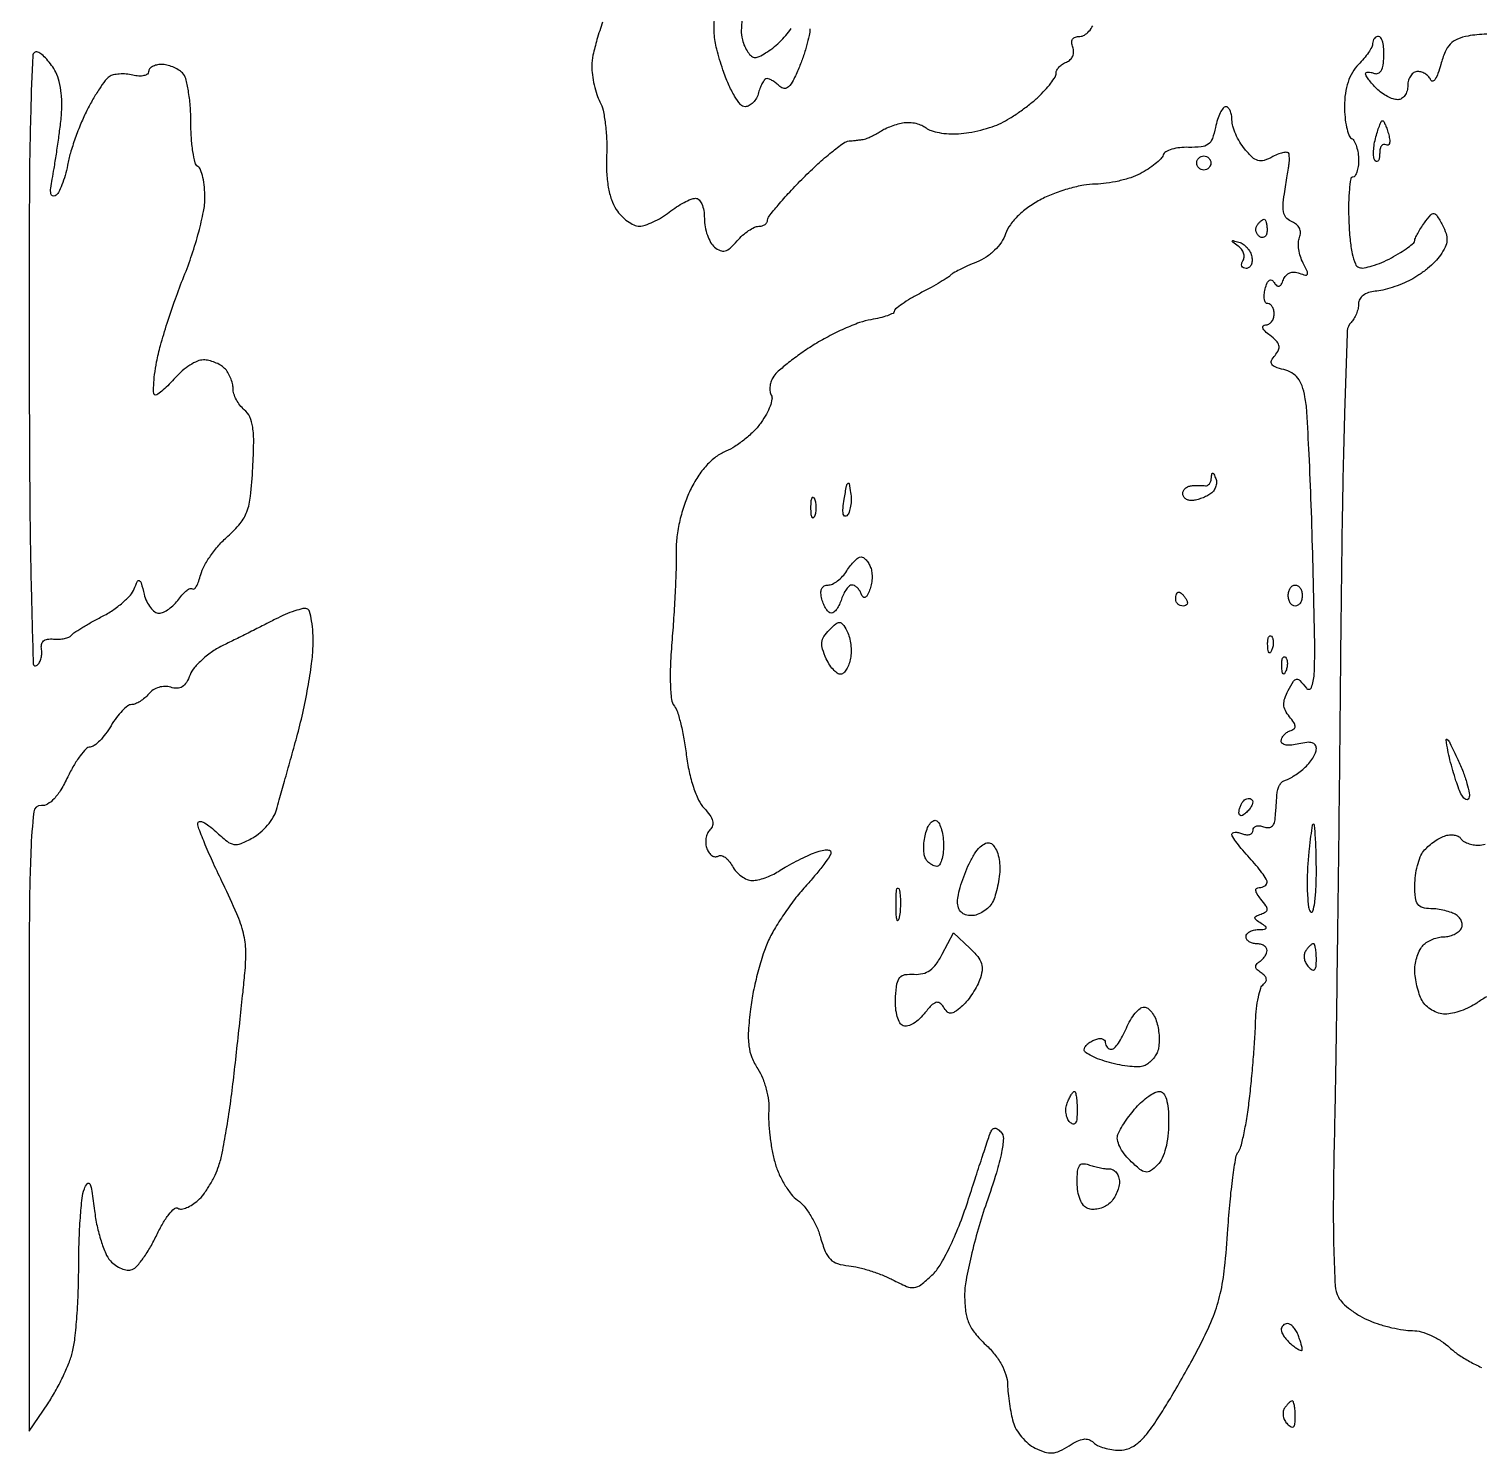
# Model space of a CAD drawing. Extents: x 0 to 102, y 0 to 135.
# Drawn here: x 0 to 17.46, y 99.88 to 117.01 of the extents above; entities that cross this region are included whole.
import ezdxf

# ---------------------------------------------------------------- set-up
doc = ezdxf.new("R2010")
doc.units = 0
doc.header["$MEASUREMENT"] = 0

msp = doc.modelspace()

# ---------------------------------------------------------------- linework, layer by layer
for points in [[(8.578172, 117.176863, 0.018382), (8.566146, 116.992542, 0.068682), (8.578722, 116.877366, 0.04085), (8.606547, 116.79548, 0.052462), (8.645638, 116.726253, 0.062534), (8.689416, 116.678669, 0.177354), (8.731109, 116.6634, 0.11355), (8.781678, 116.675034, 0.026524), (8.858323, 116.717434, 0.026013), (8.943393, 116.776936, 0.02296), (9.025597, 116.847347, 0.0289), (9.100535, 116.926377, 0.031122), (9.163883, 117.011671, 0.032758)], [(6.898541, 117.088432, 0.016281), (6.830128, 116.878934, 0.016465), (6.781899, 116.690173, 0.05436), (6.768, 116.562711, 0.032909), (6.775162, 116.454016, 0.022967), (6.796867, 116.333034, 0.023256), (6.828568, 116.218463, 0.043765), (6.866269, 116.130259, -0.070818), (6.902994, 116.02965, -0.020927), (6.930287, 115.867494, -0.02055), (6.945996, 115.680505, -0.020791), (6.946209, 115.493584, 0.021313), (6.946665, 115.284663, 0.032209), (6.966483, 115.103906, 0.037674), (7.004735, 114.953413, 0.064042), (7.06139, 114.836763, 0.045989), (7.123285, 114.75895, 0.045427), (7.198599, 114.693408, 0.049234), (7.275417, 114.648712, 0.110811), (7.341, 114.634881, 0.077995), (7.411682, 114.646909, 0.02836), (7.506311, 114.684807, 0.0273), (7.606893, 114.738744, 0.029257), (7.6986, 114.8022, -0.021474), (7.787333, 114.865663, -0.023151), (7.879036, 114.919593, -0.023481), (7.961457, 114.958232, -0.093682), (8.01585, 114.969519, -0.208237), (8.057323, 114.952334, -0.088914), (8.091426, 114.901401, -0.064314), (8.114132, 114.823667, -0.038955), (8.1216, 114.727959, 0.044779), (8.130631, 114.627317, 0.040408), (8.157496, 114.526237, 0.042735), (8.196913, 114.439366, 0.091931), (8.243799, 114.383101, 0.072185), (8.312441, 114.341148, 0.169182), (8.371633, 114.33704, 0.120819), (8.433881, 114.371563, 0.028973), (8.516401, 114.457343, -0.032284), (8.581929, 114.524565, -0.034203), (8.654376, 114.581401, -0.036435), (8.723088, 114.621109, -0.113274), (8.774902, 114.633, 0.068007), (8.81622, 114.638646, 0.084572), (8.851246, 114.655151, 0.099734), (8.874668, 114.679651, 0.141962), (8.883, 114.708407, -0.169872), (8.899166, 114.754617, -0.007419), (9.009291, 114.888619, -0.01188), (9.148199, 115.044936, -0.008128), (9.312927, 115.216007, -0.011787), (9.486343, 115.382307, -0.015749), (9.651805, 115.52435, -0.012936), (9.794512, 115.633292, -0.135377), (9.862827, 115.658775, 0.004512), (9.913412, 115.663694, 0.00395), (9.966196, 115.669731, 0.003973), (10.013791, 115.675939, 0.011823), (10.04625, 115.68122, 0.052935), (10.078915, 115.690994, 0.014206), (10.128338, 115.713356, 0.014228), (10.183361, 115.742124, 0.014272), (10.2366, 115.773948, -0.033933), (10.296688, 115.806732, -0.01948), (10.372969, 115.838326, -0.019397), (10.452461, 115.864222, -0.030457), (10.522633, 115.879563, -0.055372), (10.591335, 115.882568, -0.041738), (10.66612, 115.871239, -0.042676), (10.735502, 115.848318, -0.072212), (10.787634, 115.816459, 0.097057), (10.847621, 115.783749, 0.031534), (10.946092, 115.759374, 0.030076), (11.061566, 115.745511, 0.029668), (11.178401, 115.745508, 0.028162), (11.304113, 115.760105, 0.018531), (11.446613, 115.790324, 0.018661), (11.583526, 115.830189, 0.033876), (11.691392, 115.874325, 0.025577), (11.79429, 115.931512, 0.013549), (11.91595, 116.012178, 0.01345), (12.036214, 116.101625, 0.020257), (12.135542, 116.186467, 0.019963), (12.218263, 116.269508, 0.024664), (12.288133, 116.353439, 0.024236), (12.338756, 116.428, 0.13786), (12.3516, 116.4737, -0.123305), (12.360826, 116.510541, -0.064479), (12.388458, 116.549286, -0.058077), (12.429089, 116.583961, -0.056068), (12.477074, 116.608846, 0.098155), (12.522319, 116.637345, 0.103401), (12.552275, 116.680485, 0.101431), (12.562794, 116.732724, 0.090987), (12.552622, 116.787098, -0.072234), (12.540118, 116.842445, -0.164851), (12.55053, 116.883427, -0.171368), (12.58328, 116.908625, -0.079257), (12.637037, 116.9172, 0.136648), (12.69227, 116.932582, 0.073678), (12.74715, 116.977906, 0.064403), (12.793407, 117.044833, 0.057621)], [(9.3906, 117.007139, -0.053551), (9.382006, 116.927125, -0.015089), (9.351623, 116.80518, -0.015028), (9.308704, 116.668568, -0.015331), (9.257913, 116.535699, -0.017251), (9.188732, 116.384964, -0.08401), (9.13339, 116.309443, -0.209999), (9.08206, 116.29031, -0.184088), (9.029493, 116.313867, 0.027434), (8.988596, 116.350507, 0.029555), (8.944899, 116.381478, 0.030893), (8.904563, 116.403291, 0.108921), (8.875947, 116.4096, 0.212041), (8.850717, 116.398397, 0.0481), (8.822119, 116.359897, 0.041736), (8.79506, 116.305191, 0.030043), (8.773887, 116.2404, -0.061041), (8.74822, 116.175707, -0.065751), (8.708181, 116.120903, -0.07401), (8.660489, 116.083829, -0.128965), (8.61234, 116.0712, -0.225994), (8.557126, 116.097499, -0.034921), (8.485528, 116.199519, -0.032605), (8.411664, 116.342463, -0.021405), (8.344816, 116.51535, -0.018508), (8.270781, 116.764232, -0.045752), (8.240348, 116.951997, -0.048939), (8.245563, 117.134555, -0.023945)], [(17.531223, 116.943208, 0.017965), (17.413575, 116.936458, 0.022955), (17.30606, 116.921402, 0.052091), (17.178463, 116.883447, 0.103789), (17.091881, 116.824208, 0.09143), (17.029755, 116.729704, 0.034044), (16.977873, 116.5788, -0.019634), (16.944558, 116.471988, -0.053534), (16.910268, 116.400743, -0.171412), (16.881836, 116.377952, -0.41064), (16.859713, 116.38845, 0.090698), (16.836064, 116.428874, 0.067983), (16.797378, 116.463136, 0.066799), (16.750137, 116.486286, 0.08074), (16.70145, 116.4942, 0.139896), (16.655747, 116.481157, 0.099962), (16.616806, 116.444497, 0.085282), (16.590581, 116.389669, 0.069108), (16.5816, 116.325, -0.069717), (16.572539, 116.260333, -0.085667), (16.546098, 116.205502, -0.100075), (16.50683, 116.168843, -0.138775), (16.460743, 116.1558, -0.083576), (16.404949, 116.165192, -0.037263), (16.336336, 116.194852, -0.035542), (16.266733, 116.237868, -0.040215), (16.206943, 116.288743, -0.015754), (16.156034, 116.342965, -0.020395), (16.113052, 116.395943, -0.018565), (16.081264, 116.442041, -0.142596), (16.074, 116.466994, -0.278639), (16.082456, 116.48099, -0.109772), (16.105064, 116.487129, -0.066972), (16.139202, 116.484142, -0.035973), (16.17975, 116.471912, 0.193407), (16.224857, 116.472691, 0.165424), (16.260579, 116.504482, 0.088793), (16.284298, 116.57184, 0.031102), (16.294508, 116.674361, 0.028233), (16.292705, 116.767413, 0.044967), (16.279586, 116.845866, 0.057032), (16.258346, 116.900706, 0.278736), (16.231058, 116.9172, 0.116009), (16.20342, 116.9107, 0.100482), (16.179885, 116.892349, 0.093214), (16.164087, 116.864908, 0.084315), (16.1586, 116.8326, -0.120635), (16.147982, 116.78923, -0.026952), (16.108897, 116.723149, -0.026473), (16.054168, 116.649785, -0.022886), (15.9894, 116.5788, 0.062806), (15.915881, 116.484063, 0.052493), (15.862817, 116.368241, 0.047141), (15.830832, 116.231953, 0.034089), (15.8202, 116.076193, 0.023552), (15.826397, 115.944705, 0.030444), (15.845051, 115.825365, 0.031293), (15.871992, 115.731143, 0.17067), (15.9048, 115.6905, -0.130646), (15.937329, 115.656096, -0.045439), (15.964549, 115.592912, -0.041396), (15.983153, 115.514588, -0.037634), (15.9894, 115.431707, -0.031321), (15.984439, 115.352596, -0.048456), (15.96937, 115.285861, -0.062062), (15.947421, 115.239584, -0.256393), (15.921214, 115.2252, 0.369905), (15.895077, 115.202799, 0.015221), (15.878703, 115.070532, 0.020162), (15.869786, 114.900547, 0.012146), (15.872248, 114.698672, 0.014713), (15.887019, 114.474887, 0.030701), (15.914271, 114.302416, 0.036819), (15.950692, 114.181121, 0.224601), (15.996714, 114.137062, 0.126689), (16.055117, 114.132984, 0.02767), (16.153916, 114.156916, 0.027139), (16.268352, 114.19833, 0.023128), (16.38408, 114.253912, 0.014136), (16.492168, 114.316126, 0.020643), (16.583327, 114.377402, 0.016825), (16.652759, 114.432043, 0.221101), (16.6662, 114.460952, -0.107417), (16.672835, 114.491482, -0.017244), (16.700206, 114.546378, -0.018385), (16.737642, 114.609723, -0.015212), (16.781964, 114.674377, -0.016966), (16.85726, 114.770341, -0.255103), (16.895486, 114.785257, -0.22805), (16.931497, 114.761871, -0.013751), (16.997229, 114.646773, -0.042075), (17.041143, 114.544983, -0.097538), (17.051777, 114.462839, -0.096311), (17.030505, 114.382147, -0.040329), (16.973402, 114.284778, -0.04352), (16.909519, 114.208624, -0.022703), (16.818, 114.124989, -0.022399), (16.71561, 114.047114, -0.031725), (16.617558, 113.988071, -0.024563), (16.514067, 113.940675, -0.018034), (16.395233, 113.898066, -0.018309), (16.279572, 113.865857, -0.038122), (16.187221, 113.851068, 0.057819), (16.107677, 113.835103, 0.084152), (16.044401, 113.80204, 0.10183), (16.003839, 113.755645, 0.129584), (15.9894, 113.700868, -0.057074), (15.982773, 113.642998, -0.03888), (15.962812, 113.579764, -0.039102), (15.933554, 113.520956, -0.061473), (15.898887, 113.476527, 0.189483), (15.854195, 113.373946, 0.001342), (15.821801, 112.411992, 0.004042), (15.793249, 111.165097, 0.001426), (15.771873, 109.377657, -0.000504), (15.755071, 107.716488, -0.00049), (15.734777, 106.039875, -0.000483), (15.714069, 104.566148, -0.001827), (15.696845, 103.643752, 0.003768), (15.685777, 102.895389, 0.008325), (15.691144, 102.324146, 0.006469), (15.708049, 101.890733, 0.110313), (15.746068, 101.75424, 0.076799), (15.799713, 101.68289, 0.031076), (15.892223, 101.603267, 0.029842), (16.00425, 101.528441, 0.033369), (16.120392, 101.470538, 0.024138), (16.246994, 101.424681, 0.017949), (16.390564, 101.385973, 0.018236), (16.528931, 101.359221, 0.038649), (16.637704, 101.3508, -0.069699), (16.741941, 101.336199, -0.037317), (16.864164, 101.291175, -0.036211), (16.984671, 101.225351, -0.04585), (17.084571, 101.147182, 0.039214), (17.188823, 101.063357, 0.023422), (17.324374, 100.979878, 0.023364), (17.46806, 100.90897, 0.037112)], [(17.527518, 105.364526, 0.024248), (17.41114, 105.291153, -0.039602), (17.324357, 105.240089, -0.028822), (17.220954, 105.196972, -0.029342), (17.117442, 105.167346, -0.05508), (17.031053, 105.1578, -0.076383), (16.951993, 105.169949, -0.057116), (16.871352, 105.205869, -0.057389), (16.801347, 105.258845, -0.079401), (16.753777, 105.321438, -0.040436), (16.720198, 105.398577, -0.023378), (16.691926, 105.495799, -0.02325), (16.672555, 105.596657, -0.035831), (16.6662, 105.685218, -0.044411), (16.673683, 105.769296, -0.036792), (16.696022, 105.85639, -0.038241), (16.728776, 105.933631, -0.077122), (16.76772, 105.98688, -0.060518), (16.817354, 106.025761, -0.039073), (16.882684, 106.058579, -0.038945), (16.9527, 106.080972, -0.057991), (17.016527, 106.0884, 0.05733), (17.077179, 106.095377, 0.050123), (17.137625, 106.11603, 0.052853), (17.188929, 106.146435, 0.094432), (17.221946, 106.182459, 0.123544), (17.235153, 106.224012, 0.099558), (17.228753, 106.27058, 0.089711), (17.203641, 106.315058, 0.078477), (17.163489, 106.350363, 0.055077), (17.105283, 106.378808, 0.026115), (17.025233, 106.402897, 0.025508), (16.937975, 106.419596, 0.03283), (16.85655, 106.425505, -0.064465), (16.757835, 106.438969, -0.179766), (16.70183, 106.478955, -0.124698), (16.6736, 106.557038, -0.024704), (16.6662, 106.70673, -0.033302), (16.673988, 106.823534, -0.029652), (16.697264, 106.942985, -0.030858), (16.7313, 107.047998, -0.07592), (16.77195, 107.117909, -0.039985), (16.823036, 107.171857, -0.026597), (16.88933, 107.225415, -0.026798), (16.959703, 107.270798, -0.046339), (17.023041, 107.299583, -0.057036), (17.082342, 107.312845, -0.065303), (17.140376, 107.311432, -0.075496), (17.188426, 107.296279, -0.141185), (17.218384, 107.269105, 0.115092), (17.249264, 107.238061, 0.049476), (17.301933, 107.211966, 0.045411), (17.36607, 107.19419, 0.044932), (17.432593, 107.1882, 0.087251), (17.511812, 107.20213, 0.16411)]]:
    msp.add_lwpolyline(points, format="xyb")
for points in [[(0.104353, 116.727685, 0.497344), (0.04386, 116.685908, 0.003906), (0.019662, 116.005496, 0.006145), (0.003643, 114.968614, 0.001095), (0.001766, 113.030078, 0.001509), (0.008655, 111.405533, 0.004177), (0.026505, 110.262325, 0.001135), (0.049909, 109.370454, 0.57784), (0.090007, 109.348842, 0.115801), (0.120311, 109.37907, 0.063556), (0.142234, 109.426983, 0.058091), (0.15301, 109.484204, 0.058501), (0.150294, 109.542229, -0.083324), (0.150455, 109.603992, -0.17235), (0.173715, 109.645554, -0.14727), (0.221271, 109.667179, -0.056015), (0.294865, 109.668831, 0.033797), (0.362355, 109.667352, 0.038874), (0.426279, 109.675278, 0.042525), (0.47822, 109.690556, 0.140238), (0.506365, 109.711941, -0.086672), (0.53931, 109.742971, -0.008252), (0.632984, 109.802494, -0.010339), (0.748103, 109.869772, -0.007972), (0.876275, 109.93851, 0.028805), (1.005767, 110.015064, 0.029157), (1.125054, 110.105709, 0.030478), (1.218965, 110.196597, 0.095009), (1.264867, 110.271235, -0.016586), (1.303322, 110.36345, -0.431971), (1.326255, 110.371229, -0.205088), (1.348042, 110.34416, -0.006815), (1.384253, 110.207785, 0.046881), (1.415041, 110.120637, 0.057339), (1.460024, 110.046912, 0.067818), (1.511595, 109.996607, 0.160749), (1.561915, 109.98, 0.108164), (1.616539, 109.991957, 0.046107), (1.681714, 110.029544, 0.042748), (1.746429, 110.084133, 0.043432), (1.800541, 110.148662, -0.029407), (1.849123, 110.210008, -0.049633), (1.897399, 110.254354, -0.068758), (1.938407, 110.277106, -0.296949), (1.964378, 110.271622, 0.396466), (1.986024, 110.270962, 0.080142), (2.012789, 110.303628, 0.046866), (2.040682, 110.363996, 0.023318), (2.065003, 110.444754, -0.065196), (2.104825, 110.54559, -0.027039), (2.182859, 110.669951, -0.02619), (2.282021, 110.795937, -0.03061), (2.389088, 110.904083, 0.036343), (2.540117, 111.06017, 0.086518), (2.62057, 111.199495, 0.061782), (2.663579, 111.385141, 0.011951), (2.691285, 111.729226, 0.01029), (2.702128, 112.031435, 0.040316), (2.689956, 112.217565, 0.069193), (2.654041, 112.34058, 0.114458), (2.58886, 112.426296, -0.054262), (2.537024, 112.47979, -0.042992), (2.493191, 112.547383, -0.044375), (2.463236, 112.618099, -0.078157), (2.4534, 112.680639, 0.059819), (2.445984, 112.742406, 0.039045), (2.423578, 112.810692, 0.038987), (2.390756, 112.874826, 0.058676), (2.35188, 112.92408, 0.062394), (2.301856, 112.962966, 0.03912), (2.235285, 112.995779, 0.038808), (2.163478, 113.018162, 0.056208), (2.097521, 113.0256, 0.101671), (2.025989, 113.010903, 0.038901), (1.935558, 112.963472, 0.036515), (1.842437, 112.895031, 0.037088), (1.760784, 112.8141, -0.014599), (1.686088, 112.733095, -0.01978), (1.613746, 112.664728, -0.017109), (1.550813, 112.613484, -0.163731), (1.518466, 112.6026, -0.403213), (1.498982, 112.621363, -0.019552), (1.49912, 112.719898, -0.022757), (1.510231, 112.848786, -0.013297), (1.534644, 113.001913, -0.022546), (1.580572, 113.198262, -0.008552), (1.661613, 113.467903, -0.00845), (1.759833, 113.758473, -0.010221), (1.862122, 114.027523, 0.015835), (1.958922, 114.291, 0.01502), (2.040717, 114.564725, 0.015162), (2.09839, 114.811019, 0.049966), (2.115, 114.976816, 0.0243), (2.1088, 115.104316, 0.031146), (2.090149, 115.220293, 0.032291), (2.063185, 115.31189, 0.168154), (2.0304, 115.3521, -0.197646), (1.99728, 115.397816, -0.020182), (1.970651, 115.531697, -0.022773), (1.951963, 115.700221, -0.016227), (1.9458, 115.890073, 0.019237), (1.938357, 116.083466, 0.023568), (1.915978, 116.262911, 0.023002), (1.883726, 116.409066, 0.1313), (1.84428, 116.47728, 0.062206), (1.794295, 116.516166, 0.039117), (1.727849, 116.548978, 0.038823), (1.656223, 116.571363, 0.056383), (1.59048, 116.5788, 0.054661), (1.532226, 116.572412, 0.074317), (1.482932, 116.553475, 0.093888), (1.449858, 116.525482, 0.171963), (1.4382, 116.492588, -0.239679), (1.423286, 116.463263, -0.10422), (1.382285, 116.444848, -0.070042), (1.320776, 116.440251, -0.041438), (1.24785, 116.45113, 0.038538), (1.168043, 116.463509, 0.036354), (1.08569, 116.463852, 0.038504), (1.012706, 116.453158, 0.094157), (0.963115, 116.431592, 0.083435), (0.916333, 116.38673, 0.01433), (0.845489, 116.285625, 0.015261), (0.768576, 116.160743, 0.013104), (0.695228, 116.024965, 0.019176), (0.62447, 115.870983, 0.013032), (0.555375, 115.69088, 0.013147), (0.497703, 115.513274, 0.025565), (0.462773, 115.368381, -0.022048), (0.433728, 115.244076, -0.026529), (0.395223, 115.130427, -0.026751), (0.353423, 115.040048, -0.133416), (0.315604, 114.999611, -0.253662), (0.283156, 114.997768, -0.241357), (0.262892, 115.024039, -0.076496), (0.260834, 115.091091, -0.018846), (0.278407, 115.200183, 0.008536), (0.301458, 115.326626, 0.00334), (0.329122, 115.50187, 0.003305), (0.356539, 115.691905, 0.004107), (0.379412, 115.868988, 0.022469), (0.393722, 116.05863, 0.031366), (0.388226, 116.228585, 0.035921), (0.36379, 116.373677, 0.062633), (0.32045, 116.487519, 0.030297), (0.270857, 116.568509, 0.030679), (0.21203, 116.642556, 0.03223), (0.152986, 116.700229, 0.097957)], [(14.392575, 116.0712, 0.236685), (14.360773, 116.055252, 0.044767), (14.325711, 115.998281, 0.039257), (14.293316, 115.918047, 0.026974), (14.268903, 115.822967, -0.037554), (14.231206, 115.688053, -0.147016), (14.180153, 115.61941, -0.136881), (14.097459, 115.587592, -0.030923), (13.945528, 115.582516, 0.034476), (13.8383, 115.578171, 0.045431), (13.742442, 115.558717, 0.052918), (13.670109, 115.528411, 0.188834), (13.638556, 115.490569, -0.113232), (13.610172, 115.443986, -0.028256), (13.544004, 115.383382, -0.027418), (13.458415, 115.320947, -0.024544), (13.363358, 115.26572, -0.039719), (13.249194, 115.217741, -0.022661), (13.105029, 115.177354, -0.022519), (12.955332, 115.149681, -0.034455), (12.823706, 115.1406, 0.046262), (12.684678, 115.127709, 0.022414), (12.51064, 115.087008, 0.022011), (12.331792, 115.028023, 0.029484), (12.175988, 114.958158, 0.032319), (12.025589, 114.866958, 0.039188), (11.898217, 114.76225, 0.043585), (11.801804, 114.651721, 0.073821), (11.744892, 114.543148, -0.06537), (11.693208, 114.44038, -0.050519), (11.612601, 114.344191, -0.048436), (11.510325, 114.262233, -0.048682), (11.394359, 114.201642, 0.009044), (11.28808, 114.156423, 0.011443), (11.191628, 114.110632, 0.009599), (11.112947, 114.069135, 0.085964), (11.0826, 114.044793, -0.071771), (11.051407, 114.018293, -0.005817), (10.959533, 113.962052, -0.007737), (10.847642, 113.897659, -0.005869), (10.72305, 113.830402, 0.012535), (10.601489, 113.762673, 0.018645), (10.498992, 113.696878, 0.014054), (10.419822, 113.638414, 0.230618), (10.4058, 113.609631, -0.288893), (10.390891, 113.585981, -0.026062), (10.323291, 113.557898, -0.027514), (10.232561, 113.531157, -0.017683), (10.124919, 113.509758, 0.046748), (9.988573, 113.474317, 0.017435), (9.804823, 113.400371, 0.017098), (9.608912, 113.305335, 0.019834), (9.429659, 113.201385, 0.012801), (9.265827, 113.091507, 0.014932), (9.11623, 112.978668, 0.013975), (8.996023, 112.876585, 0.082335), (8.944561, 112.812227, 0.054507), (8.921389, 112.757619, 0.051279), (8.909958, 112.698156, 0.055147), (8.911213, 112.642926, 0.105557), (8.926071, 112.601353, -0.186956), (8.935065, 112.553007, -0.041718), (8.912328, 112.470567, -0.037836), (8.868105, 112.373663, -0.02876), (8.805945, 112.274796, -0.040324), (8.721532, 112.174452, -0.026657), (8.609968, 112.073092, -0.026839), (8.490145, 111.985628, -0.046077), (8.38082, 111.928045, 0.06357), (8.261329, 111.859682, 0.045898), (8.14767, 111.75624, 0.041141), (8.043228, 111.62124, 0.031357), (7.951374, 111.458381, 0.031658), (7.881441, 111.287055, 0.024509), (7.826645, 111.093026, 0.024848), (7.791986, 110.898759, 0.037426), (7.783042, 110.727059, -0.013134), (7.782386, 110.539563, -0.004318), (7.771794, 110.263861, -0.004298), (7.754762, 109.95802, -0.004853), (7.733036, 109.664675, 0.010154), (7.714071, 109.365608, 0.019392), (7.71305, 109.124888, 0.020238), (7.726744, 108.942662, 0.140702), (7.760804, 108.860975, -0.093212), (7.79763, 108.791722, -0.015366), (7.838506, 108.64523, -0.016427), (7.876073, 108.467699, -0.013857), (7.90439, 108.277727, 0.023087), (7.938492, 108.074703, 0.027446), (7.989843, 107.887312, 0.030025), (8.052189, 107.732285, 0.077057), (8.119874, 107.632542, -0.032658), (8.187477, 107.549748, -0.090338), (8.219349, 107.481917, -0.136548), (8.218639, 107.424434, -0.126069), (8.188512, 107.373552, 0.094081), (8.158259, 107.329121, 0.062888), (8.140938, 107.269906, 0.06054), (8.138493, 107.205635, 0.070994), (8.152069, 107.146224, 0.062657), (8.178328, 107.097178, 0.093535), (8.213235, 107.063495, 0.121522), (8.250966, 107.050183, 0.164174), (8.285958, 107.058307, -0.201299), (8.323869, 107.064281, -0.093277), (8.370103, 107.043244, -0.069705), (8.417634, 106.998767, -0.047032), (8.458732, 106.936769, 0.060458), (8.504805, 106.871152, 0.053973), (8.566879, 106.815599, 0.057177), (8.634783, 106.777799, 0.098748), (8.697953, 106.7652, 0.056556), (8.766353, 106.772962, 0.027393), (8.851073, 106.797392, 0.026753), (8.93753, 106.832833, 0.034658), (9.012226, 106.874791, -0.016447), (9.092689, 106.923925, -0.007998), (9.198422, 106.981593, -0.007923), (9.310489, 107.038164, -0.011333), (9.41175, 107.084478, -0.02696), (9.500999, 107.117298, -0.051078), (9.576059, 107.132234, -0.081744), (9.626796, 107.128739, -0.347813), (9.6444, 107.106494, -0.148277), (9.630499, 107.06065, -0.01206), (9.557445, 106.956776, -0.015386), (9.461768, 106.835471, -0.011213), (9.348382, 106.706458, 0.021105), (9.223479, 106.558541, 0.014132), (9.092848, 106.37967, 0.014245), (8.975921, 106.198854, 0.027065), (8.894164, 106.0461, 0.030543), (8.82918, 105.88161, 0.014476), (8.764794, 105.662839, 0.014287), (8.710447, 105.429365, 0.019617), (8.675911, 105.216581, 0.014747), (8.651611, 104.95372, 0.046615), (8.656993, 104.777138, 0.063681), (8.692997, 104.636621, 0.050575), (8.765272, 104.497481, -0.050259), (8.821169, 104.390038, -0.03144), (8.865327, 104.25517, -0.031385), (8.892336, 104.115344, -0.048843), (8.89607, 103.992736, 0.030532), (8.895277, 103.862893, 0.015298), (8.909302, 103.699309, 0.01513), (8.934208, 103.530376, 0.021603), (8.967254, 103.382483, 0.037011), (9.015345, 103.245234, 0.031472), (9.085423, 103.10861, 0.032683), (9.165531, 102.992067, 0.073191), (9.243429, 102.918452, -0.069759), (9.321232, 102.845927, -0.032586), (9.401021, 102.733225, -0.031493), (9.470651, 102.602031, -0.03822), (9.518195, 102.471205, 0.027197), (9.575417, 102.302245, 0.10096), (9.636923, 102.208811, 0.123119), (9.723, 102.156934, 0.050017), (9.858143, 102.1299, -0.034475), (9.973999, 102.110442, -0.01779), (10.115679, 102.071093, -0.017598), (10.259144, 102.020074, -0.025421), (10.381611, 101.964249, 0.018138), (10.553883, 101.882671, 0.129271), (10.644374, 101.869099, 0.139885), (10.726438, 101.902469, 0.022506), (10.858874, 102.016114, 0.071047), (10.955563, 102.136973, 0.020213), (11.06955, 102.349408, 0.019127), (11.184743, 102.611708, 0.015519), (11.288503, 102.900866, -0.000315), (11.377427, 103.174584, -0.000413), (11.459085, 103.424693, -0.000303), (11.527837, 103.634259, -0.003871), (11.554264, 103.712597, -0.056243), (11.578553, 103.763466, -0.203418), (11.60731, 103.783634, -0.1982), (11.642345, 103.777219, -0.053297), (11.687262, 103.740978, -0.213095), (11.717905, 103.660904, -0.036172), (11.696732, 103.49473, -0.025681), (11.634212, 103.250285, -0.00789), (11.515288, 102.888425, 0.012793), (11.414426, 102.571065, 0.01254), (11.3292, 102.246851, 0.012517), (11.268758, 101.958967, 0.045509), (11.2518, 101.773035, 0.031771), (11.263914, 101.582588, 0.069693), (11.302249, 101.441994, 0.070498), (11.377406, 101.318338, 0.03315), (11.5056, 101.1816, -0.036), (11.612511, 101.066255, -0.04348), (11.694468, 100.943477, -0.047825), (11.747465, 100.820234, -0.068999), (11.767833, 100.703508, 0.017176), (11.775305, 100.595898, 0.010941), (11.791023, 100.471367, 0.010991), (11.811826, 100.349757, 0.020009), (11.834937, 100.251677, 0.065621), (11.872515, 100.163409, 0.042105), (11.937092, 100.072511, 0.041786), (12.016871, 99.992729, 0.059922), (12.100307, 99.937803, 0.038058), (12.21582, 99.890805, 0.095245), (12.305819, 99.879915, 0.092892), (12.39481, 99.903089, 0.035023), (12.507546, 99.966152, -0.029882), (12.606625, 100.02292, -0.082306), (12.683372, 100.04635, -0.119652), (12.745951, 100.039685, -0.110729), (12.800564, 100.005076, 0.087491), (12.851302, 99.969549, 0.036523), (12.929644, 99.939765, 0.034712), (13.02023, 99.919423, 0.037894), (13.110126, 99.9126, 0.092307), (13.228807, 99.934698, 0.082664), (13.336773, 99.998413, 0.055578), (13.4499, 100.117041, 0.018276), (13.589073, 100.31445, 0.009806), (13.707767, 100.504649, 0.005033), (13.849405, 100.747364, 0.004999), (13.990265, 101.000269, 0.007511), (14.107589, 101.2239, 0.022927), (14.243256, 101.525836, 0.037517), (14.326495, 101.793554, 0.030464), (14.378925, 102.107373, 0.010122), (14.418246, 102.572234, -0.007247), (14.444141, 102.900855, -0.010257), (14.477417, 103.192401, -0.006714), (14.513319, 103.433899, -0.128634), (14.543846, 103.502834, 0.10597), (14.575069, 103.565602, 0.010887), (14.612826, 103.727835, 0.013183), (14.648891, 103.925443, 0.010165), (14.678128, 104.1426, 0.004909), (14.702935, 104.380994, 0.003728), (14.725614, 104.642798, 0.003769), (14.743208, 104.888744, 0.008785), (14.751756, 105.0732, -0.0201), (14.762141, 105.223616, -0.025696), (14.784337, 105.360708, -0.025157), (14.813766, 105.470367, -0.154922), (14.8473, 105.51735, 0.107344), (14.874789, 105.549111, 0.180852), (14.879705, 105.583568, 0.139812), (14.860421, 105.619382, 0.05662), (14.817118, 105.654825, -0.045008), (14.769636, 105.691885, -0.16628), (14.752037, 105.724997, -0.217547), (14.760639, 105.75615, -0.080017), (14.795968, 105.786718, 0.055383), (14.831784, 105.814758, 0.04954), (14.862096, 105.850972, 0.052549), (14.882782, 105.889485, 0.097283), (14.8896, 105.924193, 0.156819), (14.879837, 105.954555, 0.097386), (14.852323, 105.980415, 0.079459), (14.811226, 105.997872, 0.06085), (14.7627, 106.0038, -0.064853), (14.714186, 106.010119, -0.082425), (14.673077, 106.028651, -0.098894), (14.645577, 106.056137, -0.148195), (14.6358, 106.0884, -0.169824), (14.647125, 106.120781, -0.09332), (14.67929, 106.148529, -0.074289), (14.727216, 106.167528, -0.055145), (14.78385, 106.174295, 0.015246), (14.858773, 106.177237, 0.278496), (14.877506, 106.190413, 0.3487), (14.872322, 106.210186, 0.019656), (14.816577, 106.248655, -0.020024), (14.755982, 106.290536, -0.235721), (14.743555, 106.315431, -0.291299), (14.757091, 106.336694, -0.028146), (14.816577, 106.360501, 0.059789), (14.872328, 106.387011, 0.25851), (14.889333, 106.418022, 0.152841), (14.87553, 106.461451, 0.01976), (14.815791, 106.539942, -0.026659), (14.770302, 106.601453, -0.108984), (14.753762, 106.644561, -0.268914), (14.763754, 106.669861, -0.16889), (14.794641, 106.6806, 0.065936), (14.830942, 106.685408, 0.083181), (14.861706, 106.699492, 0.099215), (14.882282, 106.720388, 0.146002), (14.8896, 106.744914, 0.142833), (14.878875, 106.781692, 0.014677), (14.827472, 106.857339, 0.017351), (14.759102, 106.94527, 0.01302), (14.6781, 107.037322, -0.011168), (14.597087, 107.128702, -0.015359), (14.528728, 107.214582, -0.011987), (14.476488, 107.28813, -0.149505), (14.4666, 107.320459, -0.276054), (14.476771, 107.337478, -0.111316), (14.503877, 107.345029, -0.067819), (14.544843, 107.34152, -0.036397), (14.5935, 107.326806, 0.062927), (14.642061, 107.314886, 0.109632), (14.683123, 107.319145, 0.151303), (14.710114, 107.338499, 0.163532), (14.7204, 107.369106, -0.163532), (14.730686, 107.399714, -0.151303), (14.757677, 107.419068, -0.109632), (14.798739, 107.423327, -0.062927), (14.8473, 107.411406, 0.08626), (14.901551, 107.40073, 0.158458), (14.944233, 107.413564, 0.148274), (14.973062, 107.449952, 0.072544), (14.986726, 107.508105, 0.002143), (14.992148, 107.574364, 0.001253), (14.998106, 107.653799, 0.001253), (15.00367, 107.733331, 0.002127), (15.007876, 107.799912, -0.053176), (15.01746, 107.857438, -0.059528), (15.038818, 107.909359, -0.068074), (15.068084, 107.94825, -0.138671), (15.1011, 107.966899, 0.063542), (15.143398, 107.983086, 0.018039), (15.204338, 108.018667, 0.017862), (15.270859, 108.064204, 0.018028), (15.33375, 108.114239, 0.038484), (15.3904, 108.170847, 0.037385), (15.43831, 108.235994, 0.039833), (15.471456, 108.2997, 0.100365), (15.4818, 108.350713, 0.158456), (15.467395, 108.395025, 0.171809), (15.43011, 108.420638, 0.096489), (15.365528, 108.425115, 0.030696), (15.2703, 108.40734, -0.033833), (15.186181, 108.392184, -0.067188), (15.118585, 108.393776, -0.108106), (15.074901, 108.410876, -0.250639), (15.0588, 108.440979, -0.108866), (15.066691, 108.476791, -0.069899), (15.089864, 108.512681, -0.065146), (15.124123, 108.543204, -0.068361), (15.16455, 108.563292, 0.081354), (15.210919, 108.587847, 0.2436), (15.225846, 108.619265, 0.140489), (15.211576, 108.663283, 0.024336), (15.158679, 108.734134, -0.054926), (15.109165, 108.80967, -0.106643), (15.090843, 108.879102, -0.09596), (15.101962, 108.954819, -0.038583), (15.144245, 109.050978, -0.015259), (15.208126, 109.162056, -0.22817), (15.244777, 109.185533, -0.244437), (15.284414, 109.170685, -0.017411), (15.362568, 109.077536, 0.580812), (15.422093, 109.086219, 0.080946), (15.455346, 109.2407, 0.017316), (15.461767, 109.645723, 0.001729), (15.440223, 110.6145, 0.00243), (15.419802, 111.282665, 0.003222), (15.394346, 111.890473, 0.002303), (15.367394, 112.399426, 0.03191), (15.345107, 112.582238, 0.039425), (15.309689, 112.713308, 0.080473), (15.258425, 112.806409, 0.094106), (15.186471, 112.869417, 0.071533), (15.089263, 112.90923, -0.025027), (14.985763, 112.940788, -0.17042), (14.944977, 112.974012, -0.258489), (14.943106, 113.016786, -0.057696), (14.98448, 113.080286, 0.065408), (15.025778, 113.145853, 0.171578), (15.030794, 113.200449, 0.134756), (14.99997, 113.254771, 0.034727), (14.923303, 113.321654, -0.028079), (14.866206, 113.370144, -0.099038), (14.838634, 113.409329, -0.293446), (14.842467, 113.433832, -0.207751), (14.86845, 113.445909, 0.11819), (14.908792, 113.456673, 0.097897), (14.943136, 113.485087, 0.089983), (14.966208, 113.526827, 0.081549), (14.9742, 113.5755, 0.058511), (14.968501, 113.624034, 0.077596), (14.951675, 113.665123, 0.096244), (14.926769, 113.692651, 0.162267), (14.89752, 113.7024, -0.252582), (14.871928, 113.716209, -0.102751), (14.856912, 113.754203, -0.067752), (14.854843, 113.811173, -0.039217), (14.866957, 113.878752, -0.029908), (14.89057, 113.951074, -0.143332), (14.91689, 113.98498, -0.306963), (14.944938, 113.98583, -0.113449), (14.974164, 113.956258, 0.065196), (15.005105, 113.918291, 0.268529), (15.032855, 113.911731, 0.193767), (15.059286, 113.932902, 0.036579), (15.086124, 113.98998, -0.087967), (15.11686, 114.041037, -0.115889), (15.160865, 114.07263, -0.111997), (15.215541, 114.081952, -0.078211), (15.276939, 114.068846, 0.02763), (15.351336, 114.044919, 0.384436), (15.374362, 114.056852, 0.203689), (15.372841, 114.091996, 0.011569), (15.322745, 114.191043, -0.047479), (15.290473, 114.268122, -0.040484), (15.271175, 114.35414, -0.042373), (15.266667, 114.435892, -0.084399), (15.279381, 114.499258, 0.091749), (15.290036, 114.556693, 0.111692), (15.278018, 114.609929, 0.108339), (15.24381, 114.653976, 0.082243), (15.190915, 114.685005, -0.107569), (15.127639, 114.726527, -0.126323), (15.091811, 114.788461, -0.082344), (15.081666, 114.88132, -0.025532), (15.096657, 115.021478, -0.000125), (15.114679, 115.134694, -0.000151), (15.131628, 115.24079, -0.000127), (15.14594, 115.330062, -0.001053), (15.152538, 115.370609, 0.024565), (15.155996, 115.400728, 0.014639), (15.157292, 115.436799, 0.014637), (15.156475, 115.472902, 0.024452), (15.153418, 115.503127, 0.325593), (15.135695, 115.52107, 0.081931), (15.092093, 115.521006, 0.052859), (15.030264, 115.503856, 0.028807), (14.958719, 115.470715, -0.044077), (14.853917, 115.425997, -0.145486), (14.779633, 115.424046, -0.127221), (14.710427, 115.463282, -0.030331), (14.620319, 115.56171, -0.036018), (14.561483, 115.646132, -0.030624), (14.511755, 115.74273, -0.031773), (14.477403, 115.836643, -0.071909), (14.4666, 115.911372, 0.044362), (14.461161, 115.972554, 0.06419), (14.444855, 116.024251, 0.084032), (14.420865, 116.05921, 0.203157)], [(16.277245, 115.902, -0.273417), (16.291547, 115.893547, -0.021441), (16.312019, 115.852263, -0.02446), (16.333143, 115.797567, -0.015969), (16.352343, 115.732683, -0.033809), (16.364135, 115.670767, -0.095442), (16.361081, 115.62703, -0.238295), (16.344625, 115.608564, -0.236417), (16.31991, 115.610776, 0.182691), (16.290879, 115.616425, 0.187222), (16.265734, 115.601374, 0.11354), (16.248715, 115.564764, 0.052307), (16.2432, 115.512193, -0.034266), (16.239594, 115.459634, -0.093809), (16.22779, 115.424496, -0.227886), (16.210438, 115.412329, -0.241752), (16.19074, 115.41866, -0.163869), (16.173882, 115.452639, -0.035443), (16.169573, 115.518996, -0.03342), (16.175501, 115.600233, -0.026571), (16.192352, 115.68656, -0.01261), (16.215304, 115.769133, -0.019757), (16.239594, 115.838715, -0.014727), (16.262742, 115.89274, -0.292034)], [(14.1282, 115.479, -0.099038), (14.160487, 115.472541, -0.097945), (14.187949, 115.454149, -0.097945), (14.206341, 115.426687, -0.099038), (14.2128, 115.3944, -0.099038), (14.206341, 115.362113, -0.097945), (14.187949, 115.334651, -0.097945), (14.160487, 115.316259, -0.099038), (14.1282, 115.3098, -0.099038), (14.095913, 115.316259, -0.097945), (14.068451, 115.334651, -0.097945), (14.050059, 115.362113, -0.099038), (14.0436, 115.3944, -0.099038), (14.050059, 115.426687, -0.097945), (14.068451, 115.454149, -0.097945), (14.095913, 115.472541, -0.099038)], [(14.852293, 114.7176, -0.279105), (14.866686, 114.708887, -0.051652), (14.878641, 114.678856, -0.042195), (14.886894, 114.636246, -0.026751), (14.8896, 114.585707, -0.067432), (14.883288, 114.539117, -0.140899), (14.864343, 114.508167, -0.190788), (14.836272, 114.497456, -0.136093), (14.80362, 114.506953, -0.090427), (14.774494, 114.533225, -0.095498), (14.757194, 114.567616, -0.099685), (14.754333, 114.604727, -0.108373), (14.766313, 114.638846, -0.031646), (14.787688, 114.668988, -0.037297), (14.811647, 114.694466, -0.040575), (14.834662, 114.712345, -0.145859)], [(14.5512, 114.44208, -0.086271), (14.601769, 114.418378, -0.06), (14.648858, 114.376213, -0.058792), (14.685548, 114.32295, -0.073682), (14.705453, 114.26644, -0.065044), (14.708783, 114.212505, -0.096182), (14.696631, 114.16683, -0.123091), (14.671299, 114.136556, -0.158585), (14.63701, 114.1254, -0.114937), (14.60514, 114.132824, -0.185115), (14.586431, 114.15303, -0.156468), (14.58428, 114.1835, -0.078566), (14.599346, 114.219459, 0.125085), (14.612597, 114.261594, 0.094557), (14.606153, 114.309852, 0.084768), (14.58106, 114.35685, 0.075314), (14.540889, 114.395099, -0.004935), (14.475857, 114.441567, -0.297476), (14.470994, 114.454401, -0.421522), (14.480593, 114.460378, -0.006313)], [(14.27209, 111.598766, -0.10228), (14.280853, 111.549079, -0.08166), (14.270437, 111.495573, -0.078758), (14.242837, 111.446508, -0.084334), (14.201961, 111.409711, -0.034263), (14.149781, 111.381464, -0.025593), (14.088929, 111.357407, -0.026104), (14.028978, 111.340614, -0.052214), (13.98015, 111.334895, -0.078662), (13.939754, 111.340784, -0.091624), (13.905464, 111.358832, -0.102154), (13.88255, 111.386038, -0.124732), (13.8744, 111.4182, -0.12028), (13.882468, 111.451253, -0.090768), (13.905464, 111.480892, -0.082669), (13.939747, 111.502622, -0.076528), (13.98015, 111.512818, -0.012922), (14.025288, 111.51592, -0.010693), (14.073474, 111.516951, -0.01084), (14.117715, 111.515992, -0.028319), (14.14935, 111.512818, 0.168578), (14.174044, 111.517246, 0.107188), (14.196124, 111.536807, 0.083566), (14.212216, 111.568844, 0.058988), (14.219479, 111.60855, -0.02286), (14.224525, 111.654748, -0.422844), (14.235361, 111.662422, -0.243164), (14.249466, 111.651453, -0.013595)], [(9.881047, 111.429593, -0.039733), (9.887363, 111.347299, -0.040388), (9.880513, 111.265501, -0.043618), (9.862598, 111.195767, -0.112154), (9.835025, 111.151985, -0.318785), (9.808941, 111.147556, -0.246244), (9.791234, 111.171393, -0.063014), (9.789113, 111.241682, -0.01715), (9.803546, 111.352092, -0.003467), (9.831297, 111.512579, -0.152988), (9.846912, 111.542443, -0.599836), (9.861839, 111.537904, -0.009743)], [(9.446629, 111.35475, -0.057986), (9.459855, 111.306527, -0.037979), (9.464231, 111.249, -0.037979), (9.459855, 111.191473, -0.057986), (9.446629, 111.14325, -0.174857), (9.430785, 111.125536, -0.447206), (9.416493, 111.130692, -0.078554), (9.406597, 111.173584, -0.017491), (9.403958, 111.249, -0.017491), (9.406597, 111.324416, -0.078554), (9.416493, 111.367308, -0.447206), (9.430785, 111.372464, -0.174857)], [(10.005805, 110.6568, -0.151489), (10.034945, 110.647764, -0.057708), (10.067361, 110.619523, -0.050326), (10.097829, 110.578454, -0.04285), (10.121406, 110.5299, -0.065577), (10.135643, 110.470555, -0.037498), (10.13782, 110.396787, -0.036772), (10.128755, 110.320944, -0.049921), (10.108902, 110.25495, -0.027464), (10.079041, 110.192642, -0.16942), (10.053028, 110.169206, -0.334926), (10.029483, 110.175185, -0.079733), (10.0082, 110.21265, 0.055401), (9.98775, 110.253092, 0.058148), (9.959198, 110.287336, 0.064863), (9.927257, 110.310628, 0.125788), (9.896851, 110.3184, 0.180753), (9.865506, 110.306686, 0.054335), (9.830333, 110.268698, 0.046648), (9.79714, 110.213964, 0.036163), (9.7713, 110.1492, -0.034745), (9.745671, 110.084431, -0.045356), (9.713095, 110.029702, -0.052656), (9.678811, 109.991606, -0.18528), (9.648566, 109.98, -0.191138), (9.618956, 109.991749, -0.056409), (9.586815, 110.029702, -0.047691), (9.557296, 110.08443, -0.035906), (9.535287, 110.1492, -0.047966), (9.523528, 110.222105, -0.119673), (9.532817, 110.274904, -0.168938), (9.562223, 110.306654, -0.122863), (9.609303, 110.3184, 0.112683), (9.662217, 110.330478, 0.049599), (9.723866, 110.368102, 0.04565), (9.784051, 110.42287, 0.045783), (9.833233, 110.4876, -0.026352), (9.878596, 110.552375, -0.03292), (9.927514, 110.607097, -0.034782), (9.973219, 110.646065, -0.160472)], [(13.827107, 110.2338, -0.151918), (13.844935, 110.228255, -0.038439), (13.868814, 110.208949, -0.035638), (13.893943, 110.181583, -0.029505), (13.9167, 110.1492, -0.082592), (13.929941, 110.116874, -0.161196), (13.927309, 110.089451, -0.182303), (13.909421, 110.071223, -0.108972), (13.879393, 110.0646, -0.093332), (13.845193, 110.07104, -0.09642), (13.816118, 110.089451, -0.099167), (13.796658, 110.11692, -0.105053), (13.7898, 110.1492, -0.042167), (13.792536, 110.181589, -0.061769), (13.800759, 110.208949, -0.081139), (13.812841, 110.227501, -0.210953)], [(15.228, 110.3184, -0.148195), (15.260263, 110.308623, -0.098894), (15.287749, 110.281123, -0.082425), (15.306281, 110.240014, -0.064853), (15.3126, 110.1915, -0.064853), (15.306281, 110.142986, -0.082425), (15.287749, 110.101877, -0.098894), (15.260263, 110.074377, -0.148195), (15.228, 110.0646, -0.148195), (15.195737, 110.074377, -0.098894), (15.168251, 110.101877, -0.082425), (15.149719, 110.142986, -0.064853), (15.1434, 110.1915, -0.064853), (15.149719, 110.240014, -0.082425), (15.168251, 110.281123, -0.098894), (15.195737, 110.308623, -0.148195)], [(3.3417, 110.032617, 0.13922), (3.291854, 110.034686, 0.021106), (3.194972, 110.007101, 0.022279), (3.080571, 109.963498, 0.017626), (2.961, 109.906629, -0.002294), (2.824133, 109.83631, -0.001261), (2.656043, 109.751454, -0.001257), (2.485066, 109.666219, -0.002014), (2.338648, 109.594419, 0.035791), (2.208215, 109.519141, 0.032963), (2.086006, 109.424119, 0.034602), (1.98854, 109.324569, 0.085791), (1.936732, 109.23705, -0.045528), (1.89286, 109.14722, -0.114468), (1.842281, 109.095397, -0.138767), (1.780648, 109.076748, -0.081526), (1.703878, 109.08793, 0.080089), (1.634094, 109.098298, 0.069623), (1.560949, 109.087141, 0.069295), (1.493359, 109.056245, 0.077894), (1.439785, 109.00901, -0.040619), (1.391618, 108.959724, -0.038803), (1.335409, 108.918038, -0.041352), (1.279858, 108.889266, -0.099132), (1.234582, 108.8802, 0.16497), (1.187031, 108.864072, 0.035644), (1.121117, 108.805646, 0.03357), (1.050967, 108.723564, 0.026631), (0.986357, 108.6264, -0.026812), (0.921551, 108.529015, -0.033223), (0.850815, 108.446253, -0.035206), (0.784078, 108.386915, -0.157802), (0.735467, 108.369534, 0.197506), (0.686339, 108.347575, 0.029022), (0.614457, 108.262652, 0.029087), (0.537473, 108.146735, 0.021237), (0.4653, 108.009984, -0.024537), (0.382994, 107.856495, -0.0507), (0.301507, 107.74764, -0.070324), (0.22259, 107.682973, -0.1576), (0.14805, 107.66525, 0.406477), (0.056167, 107.588958, 0.016572), (0.021915, 107.117631, 0.00913), (0.003361, 106.240263, 0.000721), (0, 103.909894), (0, 100.142789), (0.224394, 100.471844, 0.022119), (0.315773, 100.61947, 0.016021), (0.404751, 100.791219, 0.016238), (0.478856, 100.960108, 0.03366), (0.523267, 101.097, 0.034894), (0.552063, 101.258301, 0.008865), (0.575756, 101.523304, 0.008995), (0.59204, 101.827671, 0.008994), (0.597365, 102.132447, -0.008485), (0.602247, 102.429115, -0.010054), (0.617249, 102.709089, -0.009008), (0.638843, 102.944038, -0.061237), (0.665589, 103.057252, -0.086739), (0.701703, 103.119262, -0.549339), (0.731124, 103.115288, -0.072688), (0.756736, 103.028423, -0.00593), (0.787486, 102.792752, 0.023497), (0.818, 102.609353, 0.023772), (0.865501, 102.430352, 0.024399), (0.921684, 102.279126, 0.082955), (0.978237, 102.190903, 0.055904), (1.040001, 102.136343, 0.057877), (1.11163, 102.097563, 0.064243), (1.18189, 102.079451, 0.123215), (1.239311, 102.086446, 0.122492), (1.297842, 102.127369, 0.024335), (1.377601, 102.228419, 0.024426), (1.460977, 102.358301, 0.020612), (1.5365, 102.503147, -0.021873), (1.608873, 102.641102, -0.036527), (1.68285, 102.749256, -0.043145), (1.748829, 102.81879, -0.331104), (1.790969, 102.82242, 0.174972), (1.833385, 102.813506, 0.059291), (1.895301, 102.829827, 0.050325), (1.96509, 102.865873, 0.039582), (2.032546, 102.917842, 0.049252), (2.100538, 102.992784, 0.024248), (2.172198, 103.099835, 0.023793), (2.236449, 103.219188, 0.031882), (2.282315, 103.333189, 0.031409), (2.322373, 103.486245, 0.006612), (2.371881, 103.758383, 0.006905), (2.420851, 104.076113, 0.006495), (2.462123, 104.401609, 0.000861), (2.500011, 104.740272, 0.000734), (2.538833, 105.097586, 0.000739), (2.573194, 105.422761, 0.002098), (2.595863, 105.649606, 0.028309), (2.606265, 105.917504, 0.055285), (2.578963, 106.129207, 0.042675), (2.500519, 106.362776, 0.011097), (2.33464, 106.723039, -0.00612), (2.2181, 106.969653, -0.008402), (2.119771, 107.194403, -0.005775), (2.043105, 107.384107, -0.093398), (2.0304, 107.45153, -0.383), (2.049578, 107.472894, -0.13459), (2.093867, 107.465754, -0.057446), (2.163412, 107.423861, -0.024316), (2.246459, 107.353117, 0.020429), (2.381266, 107.236462, 0.126547), (2.464145, 107.199379, 0.142665), (2.549726, 107.209216, 0.028408), (2.689492, 107.277537, 0.050562), (2.780747, 107.341658, 0.037938), (2.867268, 107.428871, 0.038798), (2.936736, 107.524545, 0.068356), (2.975957, 107.613817, 0.001226), (3.009827, 107.733854, 0.000221), (3.072224, 107.95747, 0.000238), (3.145063, 108.219436, 0.000215), (3.220132, 108.490374, 0.012709), (3.291632, 108.777028, 0.010447), (3.35372, 109.086279, 0.010589), (3.398812, 109.372864, 0.027386), (3.415558, 109.581402, 0.018867), (3.413528, 109.745627, 0.028047), (3.398293, 109.88858, 0.02696), (3.374139, 109.99858, 0.250712)], [(9.832738, 109.773597, -0.056864), (9.86018, 109.708072, -0.031883), (9.878984, 109.623684, -0.031401), (9.887242, 109.534877, -0.044091), (9.882615, 109.455444, -0.040289), (9.866143, 109.384077, -0.045861), (9.838896, 109.31946, -0.051447), (9.805672, 109.270212, -0.142189), (9.7713, 109.247098, -0.215576), (9.731877, 109.251656, -0.062859), (9.682645, 109.290288, -0.05075), (9.632169, 109.3529, -0.035678), (9.588295, 109.432123, -0.031626), (9.54338, 109.547514, -0.10241), (9.534901, 109.628856, -0.120027), (9.5598, 109.699433, -0.051878), (9.623018, 109.777332, -0.019398), (9.703631, 109.851922, -0.183423), (9.747164, 109.867567, -0.232615), (9.784253, 109.848497, -0.032156)], [(14.940713, 109.703287, -0.126455), (14.957061, 109.675629, -0.060344), (14.963758, 109.634572, -0.05415), (14.960592, 109.587403, -0.051402), (14.947391, 109.541137, -0.054073), (14.928648, 109.505887, -0.470617), (14.91323, 109.504428, -0.168741), (14.901274, 109.529111, -0.018894), (14.896279, 109.59225, -0.028489), (14.897209, 109.651147, -0.077125), (14.906576, 109.691754, -0.208169), (14.922197, 109.707197, -0.296942)], [(15.109913, 109.449487, -0.126455), (15.126261, 109.421829, -0.060344), (15.132958, 109.380772, -0.05415), (15.129792, 109.333603, -0.051402), (15.116591, 109.287337, -0.054073), (15.097848, 109.252087, -0.470617), (15.08243, 109.250628, -0.168741), (15.070474, 109.275311, -0.018894), (15.065479, 109.33845, -0.028489), (15.066409, 109.397347, -0.077125), (15.075776, 109.437954, -0.208169), (15.091397, 109.453397, -0.296942)], [(17.182893, 108.219548, -0.017604), (17.245567, 108.072584, -0.022239), (17.292527, 107.932488, -0.021066), (17.321055, 107.81429, -0.138855), (17.316167, 107.754248, -0.270899), (17.294341, 107.736434, -0.229189), (17.265438, 107.745223, -0.083931), (17.230514, 107.79045, -0.029758), (17.196272, 107.865, -0.015037), (17.161066, 107.964208, -0.007995), (17.123175, 108.088926, -0.00795), (17.088489, 108.217729, -0.012235), (17.062998, 108.3303, -0.012505), (17.041226, 108.454737, -0.70818), (17.055688, 108.462388, -0.093927), (17.088095, 108.418653, -0.003025)], [(14.70771, 107.73669, -0.212536), (14.716985, 107.712531, -0.080535), (14.709173, 107.676413, -0.061283), (14.686433, 107.634403, -0.041736), (14.65131, 107.59287, -0.034019), (14.60983, 107.556681, -0.131573), (14.57849, 107.543881, -0.290264), (14.559125, 107.552972, -0.142677), (14.5512, 107.58018, -0.054831), (14.555336, 107.617785, -0.038674), (14.567767, 107.658488, -0.039129), (14.585994, 107.696033, -0.063896), (14.6076, 107.724, -0.075941), (14.63244, 107.742256, -0.089268), (14.660272, 107.750993, -0.100736), (14.686696, 107.749015, -0.128169)], [(10.91588, 107.482767, -0.149069), (10.94756, 107.446739, -0.039456), (10.973877, 107.373836, -0.036419), (10.991958, 107.282174, -0.030497), (10.998, 107.183207, -0.03033), (10.992212, 107.087887, -0.04713), (10.974615, 107.007487, -0.059915), (10.949011, 106.951562, -0.261145), (10.918393, 106.9344, -0.093762), (10.883869, 106.940931, -0.052916), (10.845938, 106.960664, -0.050256), (10.81057, 106.989609, -0.0578), (10.783528, 107.023808, -0.102698), (10.765822, 107.07248, -0.03397), (10.759997, 107.148685, -0.032169), (10.764905, 107.236352, -0.031425), (10.781016, 107.323368, -0.041086), (10.807174, 107.400231, -0.073144), (10.842389, 107.456879, -0.114372), (10.880443, 107.485261, -0.246478)], [(15.44733, 107.442, 0.368414), (15.432589, 107.429433, 0.004698), (15.412964, 107.299105, 0.010904), (15.394305, 107.142062, 0.00661), (15.378744, 106.95555, 0.01406), (15.370688, 106.763382, 0.018632), (15.374797, 106.588386, 0.016184), (15.38814, 106.445495, 0.146275), (15.413214, 106.38873, 0.599105), (15.439704, 106.39452, 0.034021), (15.461653, 106.498472, 0.023647), (15.476975, 106.663139, 0.011375), (15.4818, 106.87518, 0.005701), (15.479322, 107.09252, 0.009484), (15.471674, 107.275497, 0.00357), (15.461232, 107.429104, 0.392408)], [(11.560075, 107.214122, -0.151771), (11.604098, 107.179412, -0.057624), (11.6411, 107.109501, -0.050247), (11.66632, 107.018815, -0.042737), (11.6748, 106.919787, -0.029686), (11.668393, 106.811965, -0.022449), (11.649074, 106.694937, -0.022889), (11.620851, 106.586334, -0.047879), (11.587223, 106.505838, -0.070544), (11.541376, 106.443254, -0.056312), (11.476544, 106.390269, -0.057675), (11.403499, 106.35431, -0.085768), (11.333423, 106.3422, -0.074876), (11.261806, 106.352985, -0.122297), (11.209486, 106.384514, -0.122242), (11.177977, 106.436866, -0.07477), (11.1672, 106.50853, -0.055414), (11.176495, 106.592138, -0.018351), (11.208053, 106.71167, -0.018017), (11.253039, 106.84264, -0.019523), (11.306275, 106.966503, -0.029349), (11.371661, 107.085158, -0.058916), (11.438826, 107.168211, -0.085917), (11.503043, 107.212301, -0.201839)], [(10.463927, 106.660436, -0.041951), (10.476101, 106.590435, -0.020826), (10.48031, 106.500368, -0.020511), (10.476916, 106.406051, -0.028254), (10.465634, 106.322036, -0.082665), (10.451772, 106.284635, -0.67161), (10.439148, 106.28631, -0.053901), (10.429897, 106.348215, -0.008901), (10.427135, 106.4691, -0.009782), (10.428902, 106.590791, -0.038992), (10.437238, 106.664895, -0.417468), (10.450112, 106.673512, -0.285845)], [(11.312616, 105.95175, -0.032601), (11.409511, 105.849436, -0.098835), (11.454928, 105.765505, -0.114281), (11.461195, 105.677874, -0.051832), (11.431484, 105.566074, -0.034773), (11.391453, 105.47944, -0.024163), (11.33502, 105.387534, -0.02446), (11.271936, 105.304189, -0.045346), (11.211865, 105.244363, -0.024606), (11.131584, 105.184149, -0.148442), (11.082367, 105.168947, -0.205214), (11.041838, 105.18608, -0.053166), (10.99743, 105.243322, 0.100831), (10.953212, 105.290356, 0.243157), (10.90726, 105.296747, 0.118851), (10.850546, 105.259958, 0.019527), (10.763779, 105.160971, -0.039426), (10.692336, 105.085723, -0.062597), (10.61949, 105.035082, -0.082395), (10.553472, 105.013348, -0.178663), (10.50188, 105.023805, -0.15219), (10.464463, 105.066885, -0.045192), (10.436469, 105.150582, -0.040743), (10.420494, 105.255559, -0.034217), (10.420363, 105.368145, -0.02421), (10.438268, 105.52226, -0.133943), (10.472773, 105.597424, -0.183207), (10.534569, 105.632131, -0.053927), (10.645064, 105.636729, 0.073712), (10.748548, 105.645129, 0.098296), (10.834287, 105.683842, 0.081384), (10.909854, 105.75897, 0.036603), (10.983525, 105.878399), (11.116291, 106.133697)], [(15.444493, 106.0038, 0.158891), (15.42643, 105.997911, 0.035867), (15.401447, 105.976783, 0.033717), (15.374843, 105.947037, 0.027183), (15.350344, 105.911829, 0.11056), (15.335721, 105.869599, 0.077894), (15.337856, 105.819218, 0.072722), (15.355937, 105.768591, 0.074436), (15.387651, 105.725709, 0.062607), (15.432196, 105.691113, 0.339454), (15.46065, 105.694521, 0.178281), (15.477818, 105.73059, 0.02285), (15.4818, 105.81768, 0.018873), (15.479106, 105.889022, 0.030595), (15.470841, 105.949127, 0.031559), (15.459035, 105.993344, 0.322196)], [(13.410192, 105.2424, -0.161702), (13.455101, 105.227486, -0.067539), (13.501187, 105.182247, -0.057058), (13.54144, 105.11597, -0.046509), (13.569053, 105.037623, -0.032279), (13.585141, 104.949895, -0.027234), (13.591027, 104.855668, -0.028125), (13.586832, 104.768901, -0.06556), (13.571683, 104.705764, -0.057258), (13.544631, 104.653902, -0.041559), (13.503741, 104.603157, -0.042195), (13.456109, 104.560946, -0.068703), (13.40887, 104.534918, -0.092764), (13.345528, 104.5233, -0.022888), (13.23949, 104.528538, -0.022635), (13.116552, 104.545911, -0.020941), (12.992411, 104.574653, -0.020618), (12.876554, 104.611846, -0.0305), (12.778833, 104.654649, -0.030755), (12.707285, 104.697083, -0.248427), (12.69, 104.729725, -0.144384), (12.699126, 104.76067, -0.059733), (12.727277, 104.794578, -0.052322), (12.768352, 104.826065, -0.045799), (12.8169, 104.849994, -0.055937), (12.865491, 104.862642, -0.100118), (12.906523, 104.860314, -0.147206), (12.933438, 104.843866, -0.184534), (12.9438, 104.816745, 0.089522), (12.949447, 104.785459, 0.09519), (12.965636, 104.758871, 0.099829), (12.989777, 104.741083, 0.109446), (13.018136, 104.7348, 0.208074), (13.053328, 104.750108, 0.033695), (13.101517, 104.809354, 0.032352), (13.15191, 104.891399, 0.023358), (13.1976, 104.9886, -0.033709), (13.245743, 105.085747, -0.042473), (13.303414, 105.167846, -0.048054), (13.361683, 105.225201, -0.172032)], [(12.572151, 104.2272, -0.351586), (12.585248, 104.216692, -0.018478), (12.595633, 104.160102, -0.022466), (12.603005, 104.086351, -0.013674), (12.6054, 103.99878, -0.021122), (12.601133, 103.897828, -0.118077), (12.58425, 103.846802, -0.331216), (12.556145, 103.835691, -0.1313), (12.518027, 103.857733, -0.097797), (12.488618, 103.901615, -0.062809), (12.472218, 103.960873, -0.059835), (12.470596, 104.025709, -0.068079), (12.484778, 104.086153, -0.019219), (12.507932, 104.140186, -0.027841), (12.53277, 104.185768, -0.026803), (12.556186, 104.219399, -0.231245)], [(13.593556, 104.2272, -0.231314), (13.642665, 104.203197, -0.09325), (13.677748, 104.135074, -0.053684), (13.698896, 104.020381, -0.018773), (13.7052, 103.852543, -0.027668), (13.696141, 103.688958, -0.036923), (13.668864, 103.542763, -0.042301), (13.626335, 103.423605, -0.089746), (13.570696, 103.343382, -0.043465), (13.48746, 103.273483, -0.195229), (13.426708, 103.259512, -0.135141), (13.359826, 103.290042, -0.017351), (13.241376, 103.396382, -0.041158), (13.168544, 103.479046, -0.051688), (13.116367, 103.566744, -0.060349), (13.090014, 103.64821, -0.140595), (13.09554, 103.711525, -0.042691), (13.125712, 103.773711, -0.014469), (13.179686, 103.858662, -0.014269), (13.24504, 103.949536, -0.015923), (13.313216, 104.033182, -0.029876), (13.386005, 104.107435, -0.032571), (13.465153, 104.170207, -0.0345), (13.539273, 104.214276, -0.117397)], [(12.739219, 103.347951, 0.024761), (12.799209, 103.328278, 0.016939), (12.868973, 103.311684, 0.017107), (12.937463, 103.30025, 0.032815), (12.993019, 103.2966, -0.131443), (13.038774, 103.28436, -0.100613), (13.077756, 103.24994, -0.088167), (13.103977, 103.198452, -0.073924), (13.113, 103.137759, -0.067076), (13.103773, 103.069288, -0.044513), (13.07604, 102.994903, -0.044317), (13.035341, 102.92614, -0.063857), (12.987177, 102.874494, -0.065458), (12.929548, 102.838203, -0.054222), (12.860722, 102.815171, -0.056234), (12.791629, 102.808082, -0.08931), (12.733377, 102.81918, -0.135682), (12.681501, 102.857493, -0.069768), (12.640657, 102.927905, -0.057133), (12.614198, 103.0227, -0.039533), (12.6054, 103.133796, -0.020858), (12.61096, 103.267015, -0.119334), (12.633119, 103.333669, -0.243729), (12.674408, 103.358091, -0.106001)], [(15.134349, 101.4354, 0.097268), (15.105514, 101.429737, 0.097511), (15.080992, 101.413592, 0.09835), (15.064572, 101.38949, 0.100837), (15.0588, 101.361159, 0.117955), (15.067339, 101.325467, 0.036411), (15.096077, 101.277789, 0.034151), (15.137135, 101.227378, 0.031583), (15.1857, 101.1816, 0.020169), (15.234441, 101.144362, 0.043307), (15.275323, 101.120655, 0.082328), (15.302515, 101.112993, 0.446923), (15.3126, 101.122022, 0.058751), (15.309574, 101.147685, 0.010955), (15.297516, 101.193635, 0.011599), (15.280908, 101.246994, 0.010366), (15.261249, 101.301581, 0.045844), (15.23601, 101.352776, 0.052351), (15.202789, 101.396091, 0.059761), (15.167009, 101.425775, 0.144282)], [(15.190693, 100.5048, 0.158891), (15.17263, 100.498911, 0.035867), (15.147647, 100.477783, 0.033717), (15.121043, 100.448037, 0.027183), (15.096544, 100.412829, 0.11056), (15.081921, 100.370599, 0.077894), (15.084056, 100.320218, 0.072722), (15.102137, 100.269591, 0.074436), (15.133851, 100.226709, 0.062607), (15.178396, 100.192113, 0.339454), (15.20685, 100.195521, 0.178281), (15.224018, 100.23159, 0.02285), (15.228, 100.31868, 0.018873), (15.225306, 100.390022, 0.030595), (15.217041, 100.450127, 0.031559), (15.205235, 100.494344, 0.322196)]]:
    msp.add_lwpolyline(points, format="xyb", close=True)

doc.saveas('drawing.dxf')
